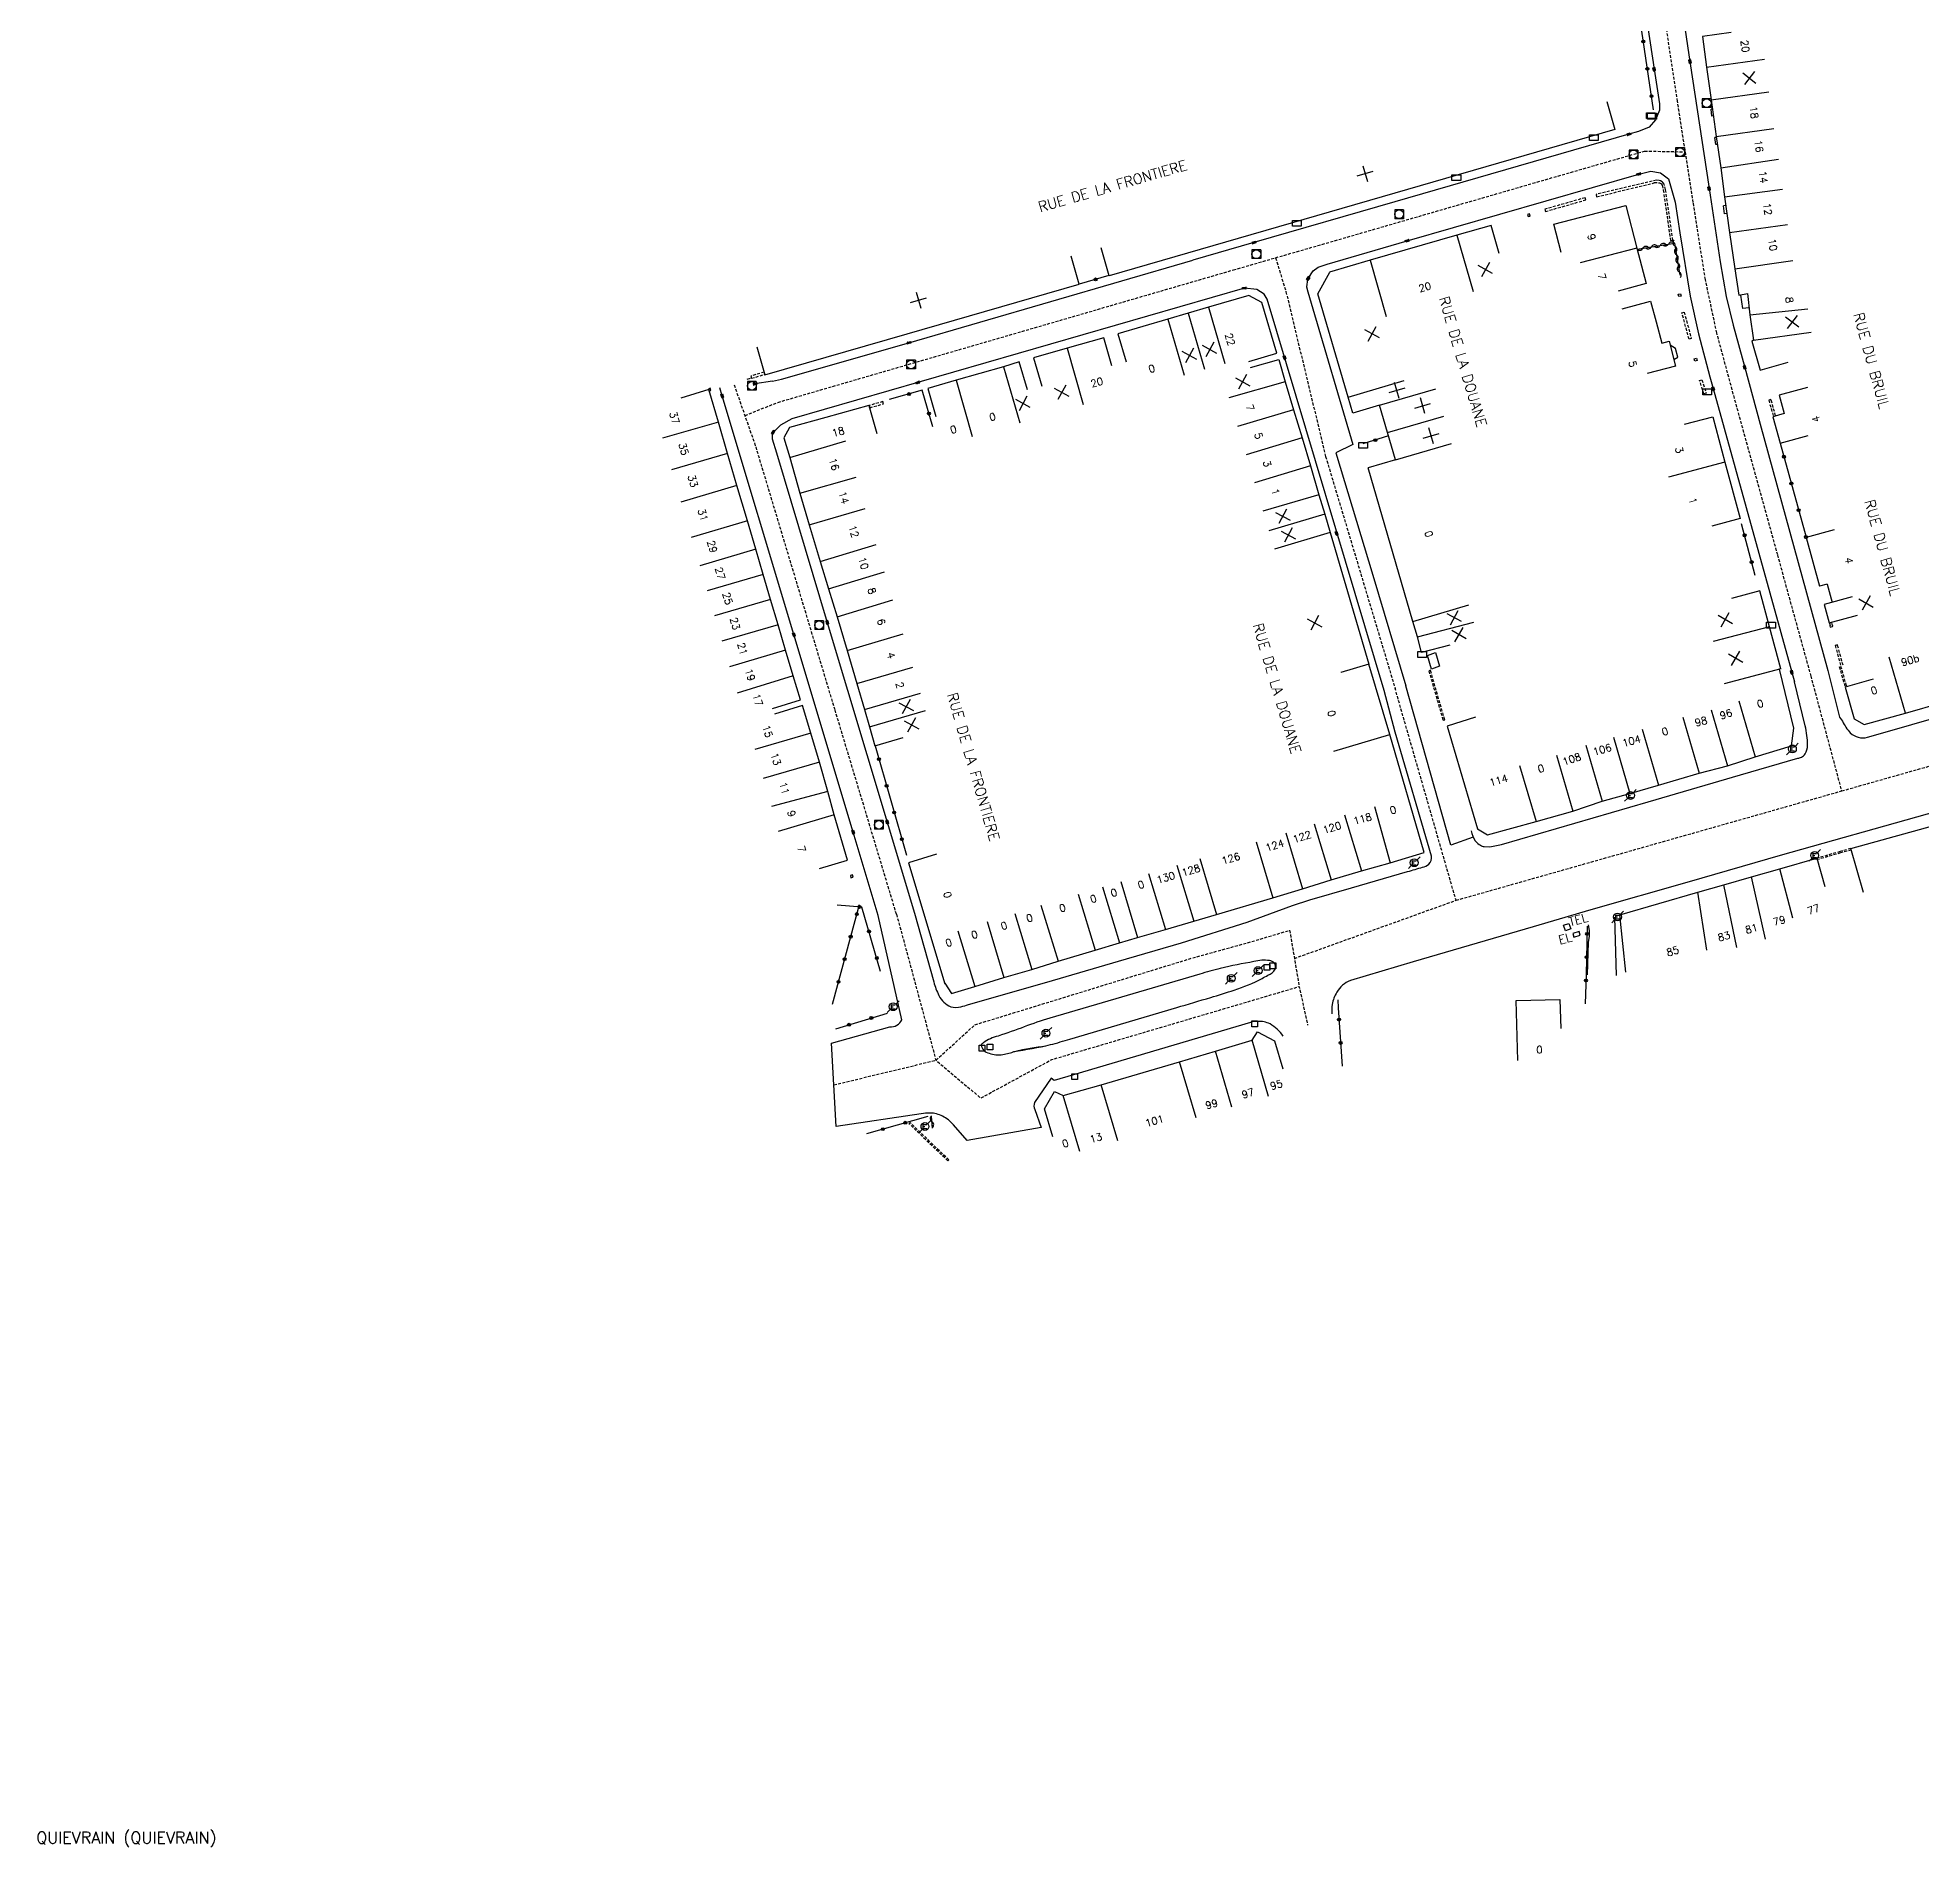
# Model space of a CAD drawing. Header units: millimetres. Extents: x 100515 to 101000, y 121512 to 122000.
# Drawn here: x 100515.1 to 100837.7, y 121512 to 121821.7 of the extents above; entities that cross this region are included whole.
import ezdxf
from ezdxf.enums import TextEntityAlignment as Align

# ---------------------------------------------------------------- set-up
doc = ezdxf.new("R2010")
doc.units = ezdxf.units.MM
doc.linetypes.add('DASHED', pattern=[0.75, 0.5, -0.25])
doc.layers.get('0').update_dxf_attribs({"linetype": 'CONTINUOUS'})
for name, color, linetype in [('W0001', 6, 'DASHED'), ('W0008', 7, 'CONTINUOUS'), ('W0100', 7, 'CONTINUOUS'), ('W0105', 7, 'CONTINUOUS'), ('W0112', 1, 'DASHED'), ('W0310', 3, 'CONTINUOUS'), ('W0322', 7, 'CONTINUOUS'), ('W0400', 7, 'CONTINUOUS'), ('W0420', 7, 'CONTINUOUS'), ('W0471', 7, 'CONTINUOUS'), ('W0980', 7, 'CONTINUOUS'), ('W0984', 7, 'CONTINUOUS'), ('W0989', 7, 'CONTINUOUS'), ('W0991', 7, 'CONTINUOUS'), ('W1102', 7, 'CONTINUOUS'), ('W1471', 7, 'CONTINUOUS')]:
    doc.layers.add(name, color=color, linetype=linetype)
doc.styles.get("Standard").update_dxf_attribs({"font": 'romans.shx', "width": 0.85})

# ---------------------------------------------------------------- blocks, each defined once
blk = doc.blocks.new('t310o')
at = {"color": 0, "linetype": 'Continuous'}
for centre, start, end in [((-0.5, 0.38), 216.8699, 323.1304), ((0.5, -0.37), 36.8699, 143.1303)]:
    blk.add_arc(centre, 0.625, start, end, dxfattribs=at)
blk = doc.blocks.new('t322o')
at = {"color": 0, "linetype": 'Continuous'}
for radius in [0.25, 0.15]:
    blk.add_circle((0, 0), radius, dxfattribs=at)
blk = doc.blocks.new('T471')
for p, q in [((-0.333334, 0.333334), (-0.333334, -0.333334)), ((-0.333334, 0.333334), (0.333334, 0.333334)), ((-0.333334, 0), (0, 0)), ((0.500001, 0.500001), (1.000002, 1.000002)), ((-0.500001, -0.500001), (-1.000002, -1.000002)), ((-0.333334, -0.333334), (0.333334, -0.333334))]:
    blk.add_line(p, q)
blk.add_ellipse((0, 0), major_axis=(0.471405, 0.471405), ratio=1, start_param=5.4977871438, end_param=11.780972451)
blk = doc.blocks.new('t112o')
at = {"color": 0, "linetype": 'Continuous'}
for p, q in [((-0.5, 0.5), (0.5, 0.5)), ((-0.5, -0.5), (-0.5, 0.5)), ((0.5, 0.5), (0.5, -0.5)), ((0.5, -0.5), (-0.5, -0.5))]:
    blk.add_line(p, q, dxfattribs=at)
blk = doc.blocks.new('t991o')
at = {"color": 0, "linetype": 'Continuous'}
for p, q in [((-1, 1), (1, -1)), ((-1, -1), (1, 1))]:
    blk.add_line(p, q, dxfattribs=at)
blk = doc.blocks.new('T1471')
at = {"color": 0, "linetype": 'Continuous', "flags": 128}
blk.add_lwpolyline([(-0.75, -0.5), (-0.75, 0.5), (0.75, 0.5), (0.75, -0.5), (-0.75, -0.5)], dxfattribs=at)
blk = doc.blocks.new('T400')
for p, q in [((-0.15, 0.3), (0.15, 0.3)), ((-0.15, -0.25), (-0.15, 0.3)), ((-0.15, 0.15), (0.15, 0.15)), ((-0.15, 0), (0.15, 0)), ((0.15, 0.3), (0.15, -0.25)), ((-0.15, -0.15), (0.15, -0.15)), ((-0.15, -0.25), (-0.15, -0.3)), ((-0.15, -0.3), (0.15, -0.3)), ((0.15, -0.3), (0.15, -0.25))]:
    blk.add_line(p, q)
blk = doc.blocks.new('T420')
for p, q in [((0.75, 0.75), (-0.75, 0.75)), ((-0.75, 0.75), (-0.75, -0.75)), ((0.75, 0.75), (0.75, -0.75)), ((0.75, -0.75), (-0.75, -0.75))]:
    blk.add_line(p, q)
blk.add_ellipse((0, 0), major_axis=(-0.53, 0.53), ratio=1, start_param=3.926991, end_param=10.210176)

msp = doc.modelspace()

# ---------------------------------------------------------------- linework, layer by layer
at = {"layer": 'W0001'}
for points in [[(100818.7, 121712.43), (100812.98, 121733.18), (100805.58, 121760), (100802.55, 121771.19), (100800.61, 121780.31), (100798.52, 121793.52), (100795.82, 121810.84), (100792.58, 121832.43), (100787.84, 121864.04), (100785.62, 121878.24), (100784.13, 121888.22), (100778.52, 121921.92), (100774.4, 121946.17), (100769.5, 121974.76), (100767.22, 121987.86), (100765.96, 121994.79), (100762.72, 122000)], [(100636.21, 121757.05), (100641.84, 121759.3), (100719.81, 121781.97), (100734.25, 121786.13), (100771.04, 121796.79), (100790.2, 121802.32), (100797.17, 121802.18)], [(100727.03, 121784.05), (100728.81, 121778.22), (100735.59, 121750.05), (100747.48, 121710.35)], [(100662.14, 121671.68), (100651.62, 121706.65), (100638.03, 121751.87), (100634.4, 121762.23)]]:
    msp.add_lwpolyline(points, dxfattribs=at)
at = {"layer": 'W0001', "flags": 128}
for points in [[(100823.95, 121692.79), (100849.93, 121700.15), (100958.11, 121730.82), (100977.01, 121736.96), (101000, 121745.32)], [(100730.25, 121664.11), (100750.1, 121671.25), (100757.92, 121674.06), (100747.48, 121710.35), (100747.48, 121710.35)], [(100757.92, 121674.06), (100823.95, 121692.79), (100818.7, 121712.43), (100818.7, 121712.43)], [(100662.14, 121671.68), (100668.89, 121646.68), (100676.57, 121640.21), (100688.72, 121646.8), (100731.07, 121659.3), (100732.5, 121652.71), (100732.5, 121652.71)], [(100651.42, 121642.47), (100668.89, 121646.68), (100675.55, 121652.75), (100712.47, 121664.1), (100722.75, 121666.94), (100729.44, 121668.93), (100730.25, 121664.11), (100731.07, 121659.3), (100731.07, 121659.3)]]:
    msp.add_lwpolyline(points, dxfattribs=at)
at = {"layer": 'W0008'}
for p, q in [((100747.42, 121793.63), (100747.42, 121793.63)), ((100664.28, 121769.51), (100712.86, 121783.62)), ((100723.33, 121786.65), (100712.86, 121783.62)), ((100640.92, 121762.94), (100637.92, 121762.48)), ((100785.07, 121671.2), (100785.34, 121661.16))]:
    msp.add_line(p, q, dxfattribs=at)
for points in [[(100768.91, 121959.17), (100773.01, 121935.22), (100777.27, 121909.77), (100785.44, 121859.31), (100788.61, 121837.81), (100791.82, 121816.31), (100792.73, 121810.39), (100792.72, 121809.29), (100792.09, 121807.66), (100790.98, 121806.4), (100789.15, 121805.67), (100787.51, 121805.18), (100747.42, 121793.63), (100723.33, 121786.65)], [(100794.84, 121838.39), (100797.96, 121817.64), (100801.23, 121795.88), (100803.14, 121783.37), (100804.18, 121777.42), (100805.35, 121772.52), (100807.33, 121765.28), (100809.97, 121755.56), (100821.55, 121713.4)], [(100732.61, 121780.5), (100733.47, 121781.81), (100734.31, 121782.43), (100735.86, 121782.96), (100749.57, 121786.96), (100789.22, 121798.37), (100791.28, 121798.89), (100792.91, 121798.57), (100794.31, 121797.56), (100795.45, 121793.54), (100796.23, 121788.34), (100798, 121777.5), (100799.43, 121771.04), (100801.39, 121763.64), (100801.94, 121761.65), (100815.38, 121713.11), (100815.85, 121711.45)], [(100732.49, 121780.3), (100732.3, 121779.08), (100732.53, 121778.19), (100733.11, 121776.27), (100740.26, 121752.06), (100737.37, 121750.67), (100743.67, 121729.72), (100749.33, 121710.75)], [(100721.7, 121778.85), (100644.21, 121756.47), (100642.26, 121755.38), (100641.33, 121754.44), (100641.21, 121754.47), (100641.01, 121754.15), (100640.87, 121753.82), (100640.84, 121753.08), (100641.58, 121750.64), (100650.3, 121721.63), (100660.56, 121687.44), (100665.25, 121671.88)], [(100745.63, 121709.95), (100725.57, 121776.96), (100725.1, 121777.8), (100723.8, 121778.63), (100721.7, 121778.85)], [(100640.92, 121762.94), (100642.46, 121763.29), (100664.28, 121769.51)], [(100659.02, 121671.48), (100654.74, 121685.74), (100644.58, 121719.54), (100632.29, 121760.4), (100631.9, 121761.77)]]:
    msp.add_lwpolyline(points, dxfattribs=at)
at = {"layer": 'W0008', "flags": 128}
for points in [[(100821.55, 121713.4), (100823.55, 121705.42), (100824.05, 121704.7, 0.0529), (100825.39, 121702.71, 0.2484), (100828.35, 121701.96), (100832.96, 121703.29), (100861.29, 121711.48), (100891.07, 121720.1), (100901.74, 121723.24), (100918.33, 121728.08), (100927.59, 121730.81), (100948.53, 121736.96, 0.0856), (100950.98, 121737.9, 0.1216), (100951.97, 121739.1, 0.088), (100952.28, 121740.22, 0.1019), (100952.2, 121741.2), (100948.66, 121753.49), (100948.66, 121753.49)], [(101000, 121738.81), (100993.07, 121735.8), (100988.16, 121733.64), (100983.51, 121731.62), (100980.34, 121729.26), (100967.15, 121725.46), (100957.2, 121722.63), (100933.05, 121715.72), (100921.34, 121712.39), (100892.51, 121704.19), (100858.75, 121694.48), (100857.86, 121694.22), (100838.58, 121688.83), (100813.41, 121681.72), (100797.81, 121677.25), (100781.02, 121672.43), (100771.14, 121669.51), (100750.56, 121663.53), (100739.83, 121660.33, 0.1799), (100737.54, 121658.34, 0.1029), (100736.72, 121656.22, 0.0444), (100736.68, 121654.6), (100736.68, 121654.6)], [(100665.25, 121671.88), (100668.53, 121660.09, 0.054), (100669.4, 121657.74, 0.1889), (100671.44, 121655.85, 0.1238), (100673.17, 121655.84, 0.0188), (100674.47, 121656.2), (100687.89, 121660.06), (100700.17, 121663.63), (100710.9, 121666.79), (100722.17, 121670.31), (100729.91, 121673.15), (100732.87, 121674.13), (100740, 121676.22), (100749.63, 121678.97, 0.0052), (100752.19, 121679.73, 0.1152), (100753.27, 121680.25, 0.2645), (100753.72, 121681.63), (100747.52, 121702.85), (100745.63, 121709.95), (100745.63, 121709.95)], [(100760.49, 121685.97, 0.0925), (100761.22, 121684.22, 0.1039), (100762.12, 121683.47, 0.1122), (100762.72, 121683.27), (100763.68, 121683.21), (100765.7, 121683.62), (100790.78, 121690.94), (100806.64, 121695.54), (100816.41, 121698.37, 0.038), (100817.05, 121698.57, 0.132), (100817.7, 121699.12, 0.1415), (100818.07, 121700.61, 0.0782), (100817.66, 121703.92), (100815.85, 121711.45), (100815.85, 121711.45)], [(100728.33, 121650.83, 0.104), (100726.08, 121652.9, 0.1147), (100724.01, 121653.34, 0.072), (100722.72, 121653.16), (100713.69, 121650.45), (100692.46, 121644.2), (100689.15, 121643.2), (100688.61, 121643.59), (100685.79, 121639.46, 0.2218), (100685.82, 121638.24), (100686.89, 121635.15), (100674.22, 121632.94), (100671.88, 121635.63, 0.0972), (100670.02, 121637.1, 0.1094), (100667.91, 121637.65, 0.0443), (100666.35, 121637.51), (100651.83, 121635.33), (100651.01, 121649.6), (100660.99, 121652.39, 0.3123), (100663.04, 121653.6), (100659.02, 121671.48), (100659.02, 121671.48)], [(100682.19, 121648.2, 0.0249), (100688.48, 121649.35, 0.01), (100691.82, 121650.3), (100710.11, 121655.71, 0.0015), (100715.92, 121657.43, 0.0078), (100719.95, 121658.7, 0.0441), (100724.73, 121660.68, -0.0011), (100725.7, 121661.23, 0.182), (100726.95, 121662.3, 0.2304), (100726.85, 121663.28, 0.1796), (100726, 121663.73, 0.1048), (100723.32, 121663.56, 0.0121), (100717.57, 121662.41, 0.011), (100714.04, 121661.41), (100700.65, 121657.46), (100688.37, 121653.9, 0.0181), (100684.02, 121652.4, -0.0123), (100679.53, 121650.82, 0.0928), (100677.01, 121649.69, 0.1056), (100676.63, 121649.3, 0.3419), (100678.03, 121647.91, 0.1405), (100680.35, 121647.64, 0.0332), (100682.39, 121648.2, -0.0412), (100687.72, 121649.13), (100687.72, 121649.13)]]:
    msp.add_lwpolyline(points, format="xyb", dxfattribs=at)
for points in [[(100760.85, 121684.88), (100757.05, 121683.47), (100749.33, 121710.75)], [(100780.41, 121661.32), (100780.61, 121666.88), (100780.77, 121667.86), (100780.79, 121668.88), (100780.61, 121669.87), (100780.61, 121669.87)]]:
    msp.add_lwpolyline(points, dxfattribs=at)
at = {"layer": 'W0100'}
for p, q in [((100793.12, 121769.45), (100794.38, 121769.78)), ((100657.43, 121758.76), (100658.76, 121753.94)), ((100744.84, 121758.79), (100740.26, 121757.44)), ((100747.57, 121749.45), (100742.9, 121748.1)), ((100821.43, 121728.18), (100820.14, 121727.82)), ((100821.43, 121728.18), (100822.3, 121725.05))]:
    msp.add_line(p, q, dxfattribs=at)
for points in [[(100805.04, 121822.61), (100800.08, 121821.91), (100800.82, 121816.67), (100801.57, 121811.11), (100802.43, 121804.81), (100803.24, 121799.42), (100803.9, 121794.45), (100804.74, 121788.38), (100805.66, 121782.14), (100806.31, 121777.64)], [(100783.72, 121810.79), (100785.11, 121805.98), (100698.56, 121780.96), (100697.17, 121785.77)], [(100775.9, 121784.96), (100774.65, 121789.8), (100786.97, 121793), (100788.85, 121785.68), (100790.47, 121779.64), (100785.65, 121778.34)], [(100765.3, 121784.79), (100763.91, 121789.59), (100758.07, 121787.9), (100743.21, 121783.61), (100736.28, 121781.58)], [(100638.24, 121768.82), (100639.62, 121764.02), (100663.97, 121771.03), (100693.43, 121779.51), (100692.04, 121784.32)], [(100740.26, 121757.44), (100739.45, 121760.21), (100734.26, 121777.89), (100736.29, 121781.6)], [(100722.44, 121766.3), (100727.23, 121767.71), (100724.68, 121776.38), (100722.45, 121777.59), (100715.53, 121775.57), (100712.05, 121774.55), (100708.6, 121773.55), (100700.05, 121771.05), (100701.46, 121766.25)], [(100806.32, 121777.64), (100807.83, 121777.95), (100808.22, 121774.26), (100808.83, 121769.92), (100808.56, 121769.79), (100809.97, 121764.81), (100814.78, 121766.18)], [(100786.38, 121775.3), (100791.2, 121776.64), (100792.18, 121773.1), (100793.12, 121769.45)], [(100699.01, 121765.54), (100697.64, 121770.35), (100691.38, 121768.56), (100685.62, 121766.89), (100687.01, 121762.09)], [(100794.38, 121769.78), (100795.5, 121765.47), (100790.66, 121764.21)], [(100795.2, 121766.61), (100795.88, 121767.05), (100795.49, 121768.54), (100794.56, 121769.09)], [(100684.59, 121761.42), (100683.16, 121766.21), (100680.43, 121765.4), (100672.35, 121763.09), (100667.49, 121761.68), (100668.89, 121756.88)], [(100722.75, 121765.28), (100727.56, 121766.66), (100728.66, 121762.82), (100730.1, 121758.01), (100731.56, 121753.2), (100733.01, 121748.45), (100734.46, 121743.47), (100735.46, 121740.17), (100736.4, 121737.03), (100742.98, 121714.48)], [(100640.93, 121706.89), (100645.71, 121708.36), (100644.45, 121712.46), (100643.13, 121716.88), (100641.86, 121721.24), (100640.59, 121725.56), (100639.31, 121729.85), (100638.04, 121734.15), (100636.61, 121738.99), (100634.82, 121745.04), (100633.2, 121750.56), (100631.7, 121755.88), (100630, 121761.47), (100625.21, 121760.02)], [(100818.07, 121761.82), (100813.24, 121760.5), (100814.09, 121757.4), (100812.15, 121756.84), (100813.38, 121752.33), (100818.21, 121753.65)], [(100657.43, 121758.76), (100650.04, 121756.72), (100643.85, 121755)], [(100747.57, 121749.45), (100746.21, 121754.12), (100744.84, 121758.79)], [(100643.85, 121755.02), (100642.85, 121753.2), (100643.87, 121749.83), (100645.59, 121743.76), (100647.18, 121738.31), (100649.08, 121732.05), (100650.51, 121727.36), (100651.97, 121722.59), (100653.68, 121716.84), (100655.36, 121711.15), (100656.64, 121706.72), (100657.53, 121703.73), (100658.46, 121700.51), (100663.26, 121701.9)], [(100797.03, 121755.54), (100801.86, 121756.84), (100803.95, 121749.08), (100806.55, 121739.44), (100801.72, 121738.13)], [(100756.84, 121717.71), (100752, 121716.46), (100751.31, 121719.14), (100750.53, 121721.76), (100742.9, 121748.1)], [(100822.65, 121737.49), (100817.83, 121736.16), (100820.14, 121727.82)], [(100813.5, 121713.68), (100811.6, 121720.89), (100809.9, 121727.06), (100805.08, 121725.73)], [(100825.75, 121726), (100820.93, 121724.67), (100821.79, 121721.53), (100826.62, 121722.86)], [(100648.98, 121679.53), (100653.77, 121680.95), (100651.48, 121688.68), (100650.4, 121692.7), (100648.94, 121697.71), (100647.49, 121702.68), (100646.05, 121707.39), (100641.27, 121705.93)], [(100668.99, 121681.93), (100664.21, 121680.49), (100670.42, 121659.74)]]:
    msp.add_lwpolyline(points, dxfattribs=at)
at = {"layer": 'W0100', "flags": 128}
msp.add_lwpolyline([(100753.71, 121713.63), (100753.01, 121715.96), (100754.41, 121716.46), (100755.11, 121714.13)], close=True, dxfattribs=at)
for points in [[(100670.39, 121659.85), (100671.55, 121658.08), (100675.53, 121659.28), (100680.53, 121660.85), (100685.28, 121662.23), (100689.79, 121663.66), (100696.14, 121665.55), (100700.3, 121666.76), (100703.41, 121667.72), (100708.17, 121669.08), (100713.01, 121670.48), (100716.94, 121671.65), (100726.58, 121674.48), (100731.66, 121676.05), (100736.52, 121677.58), (100741.73, 121679.13), (100746.64, 121680.5), (100752.48, 121682.23), (100746.56, 121702.47), (100742.98, 121714.48), (100738.19, 121713.05), (100738.19, 121713.05)], [(100761.23, 121705.39), (100756.43, 121703.89), (100761.6, 121686.27), (100761.6, 121686.27), (100763.33, 121685.25), (100771.62, 121687.56), (100777.9, 121689.33), (100782.94, 121691.01), (100787.67, 121692.37), (100792.6, 121693.78), (100799.55, 121695.83), (100804.4, 121697.08), (100809.13, 121698.62), (100815.35, 121700.5), (100815.77, 121703.52), (100813.27, 121713.61)], [(100829.32, 121711.91), (100824.52, 121710.52), (100826.08, 121705.13), (100827.79, 121704.13), (100834.83, 121706.08), (100841.18, 121707.91)], [(100827.68, 121675.4), (100825.5, 121682.93), (100851.67, 121690.19), (100853.01, 121685.38), (100853.01, 121685.38)], [(100786.97, 121661.77), (100785.94, 121671.57), (100799.31, 121675.47), (100803.78, 121676.7), (100808.47, 121678.06), (100813.37, 121679.45), (100819.69, 121681.26), (100821.07, 121676.45), (100821.07, 121676.45)], [(100778.98, 121668.71), (100777.9, 121668.4), (100778.09, 121667.77), (100779.17, 121668.08), (100778.98, 121668.71), (100778.98, 121668.71)], [(100768.47, 121646.63), (100768.23, 121656.89), (100775.7, 121657.1), (100775.84, 121652.11), (100775.84, 121652.11)], [(100688.89, 121633.59), (100687.49, 121638.39), (100689.16, 121641.36), (100690.69, 121640.64), (100697.2, 121642.49), (100710.6, 121646.43), (100716.74, 121648.24), (100723.02, 121650.1), (100723.94, 121651.55), (100726.87, 121649.99), (100728.27, 121645.19), (100728.27, 121645.19)]]:
    msp.add_lwpolyline(points, dxfattribs=at)
at = {"layer": 'W0105'}
for p, q in [((100801.79, 121809.5), (100801.57, 121809.48)), ((100801.73, 121808.31), (100801.57, 121809.48)), ((100801.95, 121808.34), (100801.73, 121808.31)), ((100802.45, 121804.66), (100802.22, 121804.62)), ((100802.39, 121803.41), (100802.22, 121804.62)), ((100802.63, 121803.45), (100802.39, 121803.41)), ((100804.11, 121792.98), (100803.68, 121792.92)), ((100803.9, 121791.58), (100803.68, 121792.92)), ((100804.29, 121791.63), (100803.9, 121791.58)), ((100806.62, 121777.64), (100806.94, 121775.36)), ((100808.09, 121775.48), (100806.94, 121775.36))]:
    msp.add_line(p, q, dxfattribs=at)
at = {"layer": 'W0112'}
for p, q in [((100792.23, 121797.35), (100781.89, 121794.88)), ((100780.01, 121794.33), (100773.1, 121792.34)), ((100770.49, 121791.57), (100770.14, 121791.48)), ((100770.14, 121791.48), (100770.24, 121791.09)), ((100773.1, 121792.34), (100773.21, 121791.96)), ((100796.43, 121777.5), (100796.04, 121777.43)), ((100796.37, 121777.88), (100796.43, 121777.5)), ((100796.97, 121774.75), (100798.19, 121770.22)), ((100798.19, 121770.22), (100797.81, 121770.11)), ((100639.61, 121764.1), (100639.49, 121764.48)), ((100799.19, 121766.45), (100798.8, 121766.35)), ((100799.09, 121766.87), (100799.19, 121766.45)), ((100630.07, 121761.26), (100630.37, 121761.35)), ((100630.37, 121761.35), (100630.26, 121761.73)), ((100637.34, 121763.42), (100639.61, 121764.1)), ((100799.99, 121763.16), (100800.74, 121760.85)), ((100659.82, 121759.43), (100657.44, 121758.76)), ((100657.44, 121758.76), (100657.55, 121758.38)), ((100800.74, 121760.85), (100800.36, 121760.73)), ((100811.45, 121759.67), (100812.24, 121756.89)), ((100812.24, 121756.89), (100812.62, 121757)), ((100821.91, 121721.07), (100821.98, 121720.81)), ((100822.82, 121717.68), (100823.78, 121714.17)), ((100753.54, 121713.43), (100753.3, 121713.36)), ((100755.74, 121704.91), (100753.3, 121713.36)), ((100755.98, 121704.97), (100753.54, 121713.43)), ((100823.51, 121714.07), (100824.52, 121710.52)), ((100823.75, 121714.16), (100824.76, 121710.59)), ((100755.74, 121704.91), (100755.98, 121704.97)), ((100823.67, 121682.4), (100819.69, 121681.26)), ((100823.74, 121682.16), (100819.75, 121681.02)), ((100825.5, 121682.93), (100823.67, 121682.4)), ((100825.57, 121682.69), (100823.74, 121682.16)), ((100654.62, 121678.41), (100654.24, 121678.31)), ((100654.72, 121678.01), (100654.62, 121678.41)), ((100664.29, 121635.83), (100664.47, 121636.01)), ((100670.93, 121629.44), (100664.29, 121635.83)), ((100671.11, 121629.62), (100664.47, 121636.01)), ((100671.11, 121629.62), (100670.93, 121629.44))]:
    msp.add_line(p, q, dxfattribs=at)
for points in [[(100781.89, 121794.88), (100781.99, 121794.49), (100791.84, 121796.85), (100791.84, 121796.92), (100792.62, 121796.9), (100792.77, 121796.86), (100792.97, 121796.74), (100793.03, 121796.68), (100793.19, 121796.47), (100793.39, 121795.63)], [(100795.04, 121787.04), (100793.79, 121795.71), (100793.56, 121796.64), (100793.33, 121796.95), (100793.22, 121797.06), (100792.92, 121797.23), (100792.67, 121797.3), (100792.23, 121797.31), (100792.23, 121797.35)], [(100773.21, 121791.96), (100780.12, 121793.95), (100780.01, 121794.33)], [(100793.39, 121795.63), (100794.64, 121786.99), (100795.04, 121787.04)], [(100770.24, 121791.09), (100770.6, 121791.19), (100770.49, 121791.57)], [(100796.04, 121777.43), (100795.97, 121777.81), (100796.37, 121777.88)], [(100797.81, 121770.11), (100796.59, 121774.64), (100796.97, 121774.75)], [(100639.49, 121764.48), (100637.22, 121763.8), (100637.34, 121763.42)], [(100798.8, 121766.35), (100798.7, 121766.77), (100799.09, 121766.87)], [(100630.26, 121761.73), (100629.96, 121761.64), (100630.07, 121761.26)], [(100800.36, 121760.73), (100799.61, 121763.04), (100799.99, 121763.16)], [(100657.55, 121758.38), (100659.93, 121759.04), (100659.82, 121759.43)], [(100812.62, 121757), (100811.83, 121759.78), (100811.45, 121759.67)], [(100822.4, 121720.96), (100822.21, 121721.59), (100821.83, 121721.48)], [(100821.83, 121721.48), (100821.94, 121721.1), (100821.91, 121721.07)], [(100821.98, 121720.81), (100822.36, 121720.91), (100822.36, 121720.92), (100822.4, 121720.96)], [(100824.16, 121714.3), (100823.2, 121717.79), (100822.82, 121717.68)], [(100654.24, 121678.31), (100654.33, 121677.92), (100654.72, 121678.01)]]:
    msp.add_lwpolyline(points, dxfattribs=at)
at = {"layer": 'W0310'}
msp.add_line((100668.32, 121635.03), (100668.15, 121637.04), dxfattribs=at)
msp.add_lwpolyline([(100788.9, 121785.5), (100795.3, 121786.57), (100796.21, 121781.09)], dxfattribs=at)
at = {"layer": 'W0322'}
for p, q in [((100791.73, 121809.35), (100787.41, 121838.18)), ((100698.5, 121781), (100693.43, 121779.53)), ((100636.57, 121763.27), (100637.13, 121763.43)), ((100666.54, 121761.36), (100660.91, 121759.76)), ((100668.34, 121755.09), (100666.54, 121761.36)), ((100746.38, 121753.54), (100741.99, 121752.17)), ((100813.43, 121752.29), (100817.83, 121736.2)), ((100809.13, 121729.65), (100806.79, 121738.49)), ((100658.48, 121700.51), (100663.84, 121681.76)), ((100651.17, 121656.26), (100655.8, 121673.36)), ((100651.74, 121652.08), (100660.58, 121654.73)), ((100667.49, 121637.08), (100657, 121634.1))]:
    msp.add_line(p, q, dxfattribs=at)
msp.add_lwpolyline([(100659.43, 121661.9), (100656.22, 121672.9), (100651.98, 121673.22)], dxfattribs=at)
at = {"layer": 'W0322', "flags": 128}
for points in [[(100780.38, 121669.66), (100780.18, 121661.32), (100780.05, 121656.32), (100780.05, 121656.32)], [(100737.68, 121657), (100737.77, 121655.63), (100738.4, 121645.65), (100738.4, 121645.65)]]:
    msp.add_lwpolyline(points, dxfattribs=at)
at = {"layer": 'W1102'}
for p, q in [((100800.82, 121816.67), (100810.72, 121818.06)), ((100801.57, 121811.11), (100811.48, 121812.44)), ((100802.43, 121804.81), (100812.34, 121806.17)), ((100803.24, 121799.42), (100813.13, 121800.9)), ((100803.9, 121794.45), (100813.81, 121795.77)), ((100758.07, 121787.9), (100760.85, 121778.29)), ((100804.74, 121788.38), (100814.65, 121789.76)), ((100743.21, 121783.61), (100745.98, 121774)), ((100788.85, 121785.68), (100779.17, 121783.18)), ((100805.66, 121782.14), (100815.55, 121783.59)), ((100712.05, 121774.55), (100714.86, 121764.96)), ((100715.53, 121775.57), (100718.33, 121765.97)), ((100808.22, 121774.26), (100818.16, 121775.3)), ((100708.6, 121773.55), (100711.4, 121763.95)), ((100808.83, 121769.92), (100818.73, 121771.31)), ((100691.38, 121768.56), (100694.12, 121758.94)), ((100680.43, 121765.4), (100683.28, 121755.81)), ((100672.35, 121763.09), (100675.09, 121753.48)), ((100728.66, 121762.82), (100719.05, 121760.06)), ((100739.45, 121760.21), (100749.04, 121763.03)), ((100744.84, 121758.79), (100754.44, 121761.61)), ((100730.1, 121758.01), (100720.51, 121755.15)), ((100631.7, 121755.88), (100622.07, 121753.16)), ((100746.21, 121754.12), (100755.81, 121756.94)), ((100643.87, 121749.83), (100653.45, 121752.73)), ((100731.56, 121753.2), (100721.99, 121750.29)), ((100747.57, 121749.45), (100757.16, 121752.27)), ((100633.2, 121750.56), (100623.6, 121747.74)), ((100733.01, 121748.45), (100723.44, 121745.54)), ((100803.95, 121749.08), (100794.29, 121746.48)), ((100634.82, 121745.04), (100625.23, 121742.2)), ((100645.59, 121743.76), (100655.21, 121746.49)), ((100734.46, 121743.47), (100724.86, 121740.66)), ((100636.61, 121738.99), (100627.02, 121736.15)), ((100647.18, 121738.31), (100656.78, 121741.1)), ((100735.46, 121740.17), (100725.88, 121737.28)), ((100736.4, 121737.03), (100726.82, 121734.15)), ((100638.04, 121734.15), (100628.45, 121731.31)), ((100649.08, 121732.05), (100658.65, 121734.95)), ((100639.31, 121729.85), (100629.73, 121727.01)), ((100650.51, 121727.36), (100660.07, 121730.29)), ((100640.59, 121725.56), (100631, 121722.73)), ((100651.97, 121722.59), (100661.53, 121725.51)), ((100750.53, 121721.76), (100760.12, 121724.61)), ((100641.86, 121721.24), (100632.26, 121718.43)), ((100653.68, 121716.84), (100663.26, 121719.69)), ((100751.31, 121719.14), (100760.99, 121721.65)), ((100811.6, 121720.89), (100801.93, 121718.34)), ((100643.13, 121716.88), (100633.55, 121714.02)), ((100655.36, 121711.15), (100664.95, 121713.98)), ((100813.5, 121713.68), (100803.83, 121711.12)), ((100834.83, 121706.08), (100832.05, 121715.68)), ((100644.45, 121712.46), (100634.89, 121709.53)), ((100656.64, 121706.72), (100666.25, 121709.52)), ((100657.53, 121703.73), (100667.12, 121706.56)), ((100801.58, 121706.67), (100804.4, 121697.08)), ((100806.31, 121708.22), (100809.13, 121698.62)), ((100789.79, 121703.38), (100792.6, 121693.78)), ((100796.74, 121705.43), (100799.55, 121695.83)), ((100647.49, 121702.68), (100637.89, 121699.88)), ((100736.98, 121699.61), (100746.56, 121702.47)), ((100780.12, 121700.6), (100782.94, 121691.01)), ((100784.85, 121701.97), (100787.67, 121692.37)), ((100648.94, 121697.71), (100639.34, 121694.91)), ((100768.81, 121697.15), (100771.62, 121687.56)), ((100775.09, 121698.93), (100777.9, 121689.33)), ((100650.4, 121692.7), (100640.74, 121690.12)), ((100743.96, 121690.13), (100746.64, 121680.5)), ((100651.48, 121688.68), (100641.89, 121685.83)), ((100733.64, 121687.15), (100736.52, 121677.58)), ((100738.84, 121688.71), (100741.73, 121679.13)), ((100723.7, 121684.05), (100726.58, 121674.48)), ((100728.78, 121685.63), (100731.66, 121676.05)), ((100714.06, 121681.22), (100716.94, 121671.65)), ((100700.52, 121677.29), (100703.41, 121667.72)), ((100705.28, 121678.65), (100708.17, 121669.08)), ((100710.12, 121680.05), (100713.01, 121670.48)), ((100810.91, 121667.39), (100808.47, 121678.06)), ((100815.59, 121671.02), (100813.37, 121679.45)), ((100693.25, 121675.12), (100696.14, 121665.55)), ((100697.41, 121676.34), (100700.3, 121666.76)), ((100800.87, 121665.51), (100799.31, 121675.47)), ((100805.96, 121666), (100803.78, 121676.7)), ((100682.39, 121671.8), (100685.28, 121662.23)), ((100686.87, 121673.23), (100689.79, 121663.66)), ((100672.64, 121668.86), (100675.53, 121659.28)), ((100677.64, 121670.42), (100680.53, 121660.85)), ((100719.54, 121638.64), (100716.74, 121648.24)), ((100725.82, 121640.5), (100723.02, 121650.1)), ((100713.41, 121636.84), (100710.6, 121646.43)), ((100700.01, 121632.89), (100697.2, 121642.49)), ((100693.5, 121631.05), (100690.69, 121640.64))]:
    msp.add_line(p, q, dxfattribs=at)

# ---------------------------------------------------------------- block references
at = {"layer": 'W0112', "rotation": 19.30031339568305}
msp.add_blockref('t112o', (100776.94, 121669.48), dxfattribs=at)
at = {"layer": 'W0112'}
for p in [(100725.56, 121662.59), (100726.55, 121662.84), (100723.45, 121652.91), (100676.77, 121648.75), (100678.14, 121648.96), (100692.64, 121643.87)]:
    msp.add_blockref('t112o', p, dxfattribs=at)
at = {"layer": 'W0310'}
for p, rotation in [((100794.33, 121786.41), 9.568294119700834), ((100795.38, 121786.07), 279.4046429576118), ((100789.89, 121785.66), 9.568294119700834), ((100791.37, 121785.91), 9.568294119700834), ((100792.85, 121786.16), 9.568294119700834), ((100795.63, 121784.59), 279.4046429576118), ((100795.87, 121783.11), 279.4046429576118), ((100796.12, 121781.63), 279.4046429576118), ((100668.22, 121636.18), 94.81001291481678)]:
    msp.add_blockref('t310o', p, dxfattribs=dict(at, rotation=rotation))
at = {"layer": 'W0322'}
for p, rotation in [((100789.97, 121821.09), 98.52379989459541), ((100790.67, 121816.39), 98.52379989459541), ((100791.38, 121811.7), 98.52379989459541), ((100696.22, 121780.34), 196.1634184145118), ((100664.26, 121760.71), 195.868873939329), ((100667.69, 121757.37), 105.9779030494751), ((100744.12, 121752.83), 197.339238440032), ((100814.05, 121750), 285.311841108907), ((100815.31, 121745.42), 285.311841108907), ((100816.56, 121740.84), 285.311841108907), ((100807.31, 121736.54), 104.8418414928044), ((100817.82, 121736.25), 285.311841108907), ((100808.52, 121731.95), 104.8418414928044), ((100659.13, 121698.22), 285.9526522888254), ((100660.44, 121693.66), 285.9526522888254), ((100661.74, 121689.09), 285.9526522888254), ((100663.05, 121684.52), 285.9526522888254), ((100655.35, 121671.7), 74.86291594785118), ((100655.81, 121672.93), 175.773982160997), ((100654.3, 121667.84), 74.86291594785118), ((100657.44, 121668.74), 106.2678673411854), ((100780.35, 121668.31), 268.5803013092629), ((100653.26, 121663.98), 74.86291594785118), ((100658.77, 121664.18), 106.2678673411854), ((100780.25, 121664.32), 268.5803013092629), ((100652.21, 121660.12), 74.86291594785118), ((100780.15, 121660.32), 268.5811924631279), ((100654, 121652.76), 16.69460530415941), ((100657.83, 121653.91), 16.69460530415941), ((100737.89, 121653.64), 273.6378791908497), ((100738.15, 121649.64), 273.6378791908497), ((100659.8, 121634.89), 195.8679374169448), ((100663.64, 121635.98), 195.8679374169448)]:
    msp.add_blockref('t322o', p, dxfattribs=dict(at, rotation=rotation))
at = {"layer": 'W0400'}
for p, rotation in [((100791.82, 121816.31), 8.511385627370398), ((100797.96, 121817.64), 188.5634569676781), ((100787.51, 121805.18), 286.8303425295417), ((100789.22, 121798.37), 106.0467287522962), ((100801.23, 121795.88), 188.5394595734834), ((100723.33, 121786.65), 286.163674672984), ((100749.57, 121786.96), 106.2837369269207), ((100732.61, 121780.5), 146.7987711097043), ((100721.7, 121778.85), 95.55395947836847), ((100664.28, 121769.51), 285.9035799496369), ((100728.55, 121766.98), 16.53540934649303), ((100807.33, 121765.28), 195.2564993203036), ((100637.92, 121762.48), 285.7557036236531), ((100665.79, 121762.67), 115.0731622653237), ((100801.94, 121761.65), 15.713301068546), ((100632.29, 121760.4), 16.75066137334136), ((100641.01, 121754.15), 148.7451382706007), ((100737.48, 121736.88), 16.53540934649303), ((100644.58, 121719.54), 16.72449283704547), ((100650.3, 121721.63), 196.7217073133276), ((100815.38, 121713.11), 15.47618161209322), ((100660.56, 121687.44), 196.7075241518151), ((100654.74, 121685.74), 16.72306168918972)]:
    msp.add_blockref('T400', p, dxfattribs=dict(at, rotation=rotation))
at = {"layer": 'W0420'}
for p in [(100800.82, 121810.52), (100796.26, 121802.12), (100788.3, 121801.74), (100748.17, 121791.49), (100723.74, 121784.65), (100664.62, 121765.78), (100637.38, 121762.12), (100648.89, 121721.16), (100659.11, 121686.99)]:
    msp.add_blockref('T420', p, dxfattribs=at)
at = {"layer": 'W0471'}
for p in [(100815.5, 121699.97), (100787.78, 121692.01), (100750.76, 121680.49), (100819.31, 121681.74), (100785.56, 121671.21), (100719.44, 121660.7), (100724.04, 121662.03), (100661.57, 121655.84), (100687.72, 121651.31), (100667.01, 121635.34)]:
    msp.add_blockref('T471', p, dxfattribs=at)
at = {"layer": 'W0991'}
for p, rotation in [((100808.13, 121814.82), 277.6258853733096), ((100742.36, 121798.45), 331.3176326812645), ((100762.94, 121782.02), 196.1509212213599), ((100665.91, 121776.79), 331.3176326812645), ((100815.45, 121773.06), 277.9929469728671), ((100743.57, 121771.02), 106.3576202803837), ((100712.29, 121767.33), 196.2656688780736), ((100715.76, 121768.34), 196.3298407053399), ((100690.45, 121761), 196.1845280789482), ((100721.38, 121762.81), 286.0497704968648), ((100747.78, 121761.34), 150.81248094141), ((100683.79, 121759.1), 196.5707777737405), ((100752.21, 121758.72), 61.16921824484414), ((100753.66, 121753.57), 61.16921824484414), ((100728.26, 121739.79), 286.8127860900067), ((100729.22, 121736.59), 286.7158039954301), ((100828.11, 121724.96), 285.4324935836099), ((100733.71, 121721.55), 286.6122286525016), ((100757.63, 121722.45), 106.5991443514693), ((100804, 121722.11), 105.3981886693324), ((100758.43, 121719.55), 104.4965282120141), ((100805.78, 121715.5), 104.7841126478685), ((100663.8, 121707.21), 286.4477795449411), ((100664.72, 121704.07), 286.1236540579881)]:
    msp.add_blockref('t991o', p, dxfattribs=dict(at, rotation=rotation))
at = {"layer": 'W1471'}
for p in [(100791.25, 121808.37), (100791.47, 121808.3), (100781.51, 121804.6), (100757.97, 121797.75), (100730.67, 121789.95), (100800.9, 121761.09), (100742.03, 121751.95), (100811.83, 121721.16), (100752.12, 121716.15)]:
    msp.add_blockref('T1471', p, dxfattribs=at)

# ---------------------------------------------------------------- texts
at = {"layer": 'W0980'}
msp.add_text('QUIEVRAIN (QUIEVRAIN)', height=2, dxfattribs=at).set_placement((100530.31, 121513.48), align=Align.MIDDLE)
at = {"layer": 'W0984'}
for s, rotation, p in [('TEL', 14.4861, (100778.85, 121670.75)), ('EL', 15.1353, (100776.61, 121667.52))]:
    msp.add_text(s, height=1.5, rotation=rotation, dxfattribs=at).set_placement(p, align=Align.MIDDLE)
at = {"layer": 'W0989'}
for s, rotation, p in [('RUE DE LA FRONTIERE', 16.0751, (100699.13, 121796.33)), ('RUE DE LA DOUANE', 286.4565, (100759.1, 121766.28)), ('RUE DU BRUIL', 285.4057, (100829.03, 121766.45)), ('RUE DU BRUIL', 285.3616, (100830.93, 121734.45)), ('RUE DE LA DOUANE', 286.6291, (100727.28, 121710.34)), ('RUE DE LA FRONTIERE', 286.2115, (100675.32, 121696.92))]:
    msp.add_text(s, height=1.75, rotation=rotation, dxfattribs=at).set_placement(p, align=Align.MIDDLE)
at = {"layer": 'W0991'}
for s, rotation, p in [('20', 278.0072, (100807.39, 121820.27)), ('18', 277.8103, (100808.93, 121808.91)), ('16', 278.5266, (100809.76, 121803.15)), ('14', 277.6018, (100810.51, 121797.86)), ('12', 277.9113, (100811.26, 121792.38)), ('9', 284.4673, (100781.13, 121787.59)), ('10', 278.3283, (100812.13, 121786.28)), ('7', 285.0168, (100782.9, 121780.84)), ('20', 16.0869, (100752.58, 121779.03)), ('8', 275.9669, (100814.98, 121776.83)), ('22', 286.4337, (100719.24, 121770.07)), ('0', 15.9056, (100705.83, 121765.07)), ('5', 284.5217, (100788.16, 121765.87)), ('20', 15.9056, (100696.43, 121762.72)), ('7', 286.6193, (100722.67, 121758.41)), ('37', 286.8774, (100624.15, 121756.64)), ('18', 15.4208, (100652.16, 121754.25)), ('0', 15.9056, (100671.88, 121754.65)), ('0', 15.9056, (100678.57, 121756.82)), ('4', 105.281, (100819.52, 121756.43)), ('35', 285.779, (100625.71, 121751.31)), ('5', 286.9203, (100724.13, 121753.57)), ('3', 285.0617, (100796.14, 121751.14)), ('16', 285.8252, (100651.47, 121748.71)), ('3', 286.9119, (100725.59, 121748.79)), ('33', 286.3604, (100627.29, 121745.83)), ('14', 286.2281, (100653.11, 121742.99)), ('1', 286.293, (100727.01, 121743.99)), ('1', 285.113, (100798.49, 121742.43)), ('31', 286.4884, (100629, 121740.03)), ('29', 286.4814, (100630.61, 121734.59)), ('12', 286.8528, (100654.83, 121737.21)), ('0', 286.9119, (100753.26, 121736.77)), ('10', 287.0322, (100656.49, 121731.76)), ('4', 277.8655, (100825.21, 121732.24)), ('27', 286.5051, (100631.96, 121730.02)), ('25', 286.5205, (100633.24, 121725.72)), ('8', 286.9481, (100657.94, 121727.02)), ('23', 286.4437, (100634.51, 121721.42)), ('6', 286.5654, (100659.53, 121721.71)), ('21', 286.2677, (100635.78, 121717.1)), ('4', 286.4451, (100661.23, 121715.98)), ('90b', 16.0833, (100835.65, 121715.16)), ('19', 286.6272, (100637.09, 121712.67)), ('2', 286.2138, (100662.72, 121710.89)), ('0', 15.4907, (100829.46, 121709.99)), ('17', 287.0454, (100638.39, 121708.36)), ('0', 286.6097, (100736.62, 121706.04)), ('96', 18.1035, (100804.12, 121705.93)), ('0', 15.8505, (100809.99, 121707.71)), ('15', 286.9912, (100640.08, 121702.99)), ('0', 16.3932, (100793.68, 121702.96)), ('98', 14.4616, (100799.85, 121704.68)), ('106', 16.117, (100782.94, 121699.86)), ('104', 15.1993, (100787.96, 121701.33)), ('13', 286.2666, (100641.5, 121698.24)), ('0', 15.7602, (100772.45, 121696.62)), ('108', 18.4285, (100777.73, 121698.23)), ('11', 286.2403, (100642.95, 121693.25)), ('114', 15.5466, (100765.2, 121694.59)), ('0', 16.5465, (100747.14, 121689.52)), ('9', 284.9918, (100644.18, 121688.88)), ('120', 16.6188, (100736.69, 121686.5)), ('118', 15.5636, (100741.9, 121688.01)), ('124', 17.2183, (100726.89, 121683.47)), ('122', 17.4335, (100731.55, 121684.93)), ('7', 286.5392, (100645.92, 121682.82)), ('126', 16.3516, (100719.37, 121681.22)), ('0', 15.9617, (100704, 121676.73)), ('130', 16.1177, (100708.23, 121677.94)), ('128', 16.604, (100712.54, 121679.21)), ('0', 286.5392, (100670.88, 121675)), ('0', 16.2613, (100695.84, 121674.32)), ('0', 17.1098, (100699.35, 121675.37)), ('0', 17.6783, (100684.91, 121671.03)), ('0', 16.5544, (100690.55, 121672.75)), ('79', 15.8406, (100813.24, 121670.57)), ('77', 20.4273, (100819.11, 121672.51)), ('0', 16.773, (100671.08, 121666.82)), ('0', 17.3875, (100675.49, 121668.18)), ('0', 16.1557, (100680.54, 121669.7)), ('83', 15.3448, (100803.79, 121667.89)), ('81', 16.125, (100808.49, 121669.21)), ('85', 16.2611, (100795.01, 121665.36)), ('0', 1.6098, (100772.2, 121648.5)), ('97', 16.4697, (100722.29, 121641.02)), ('95', 16.4697, (100727.18, 121642.47)), ('99', 16.4216, (100716.07, 121639.18)), ('101', 16.3937, (100706.3, 121636.31)), ('0', 16.691, (100691.05, 121632.45)), ('13', 15.844, (100696.27, 121633.39))]:
    msp.add_text(s, height=1.25, rotation=rotation, dxfattribs=at).set_placement(p, align=Align.MIDDLE)

doc.saveas('drawing.dxf')
